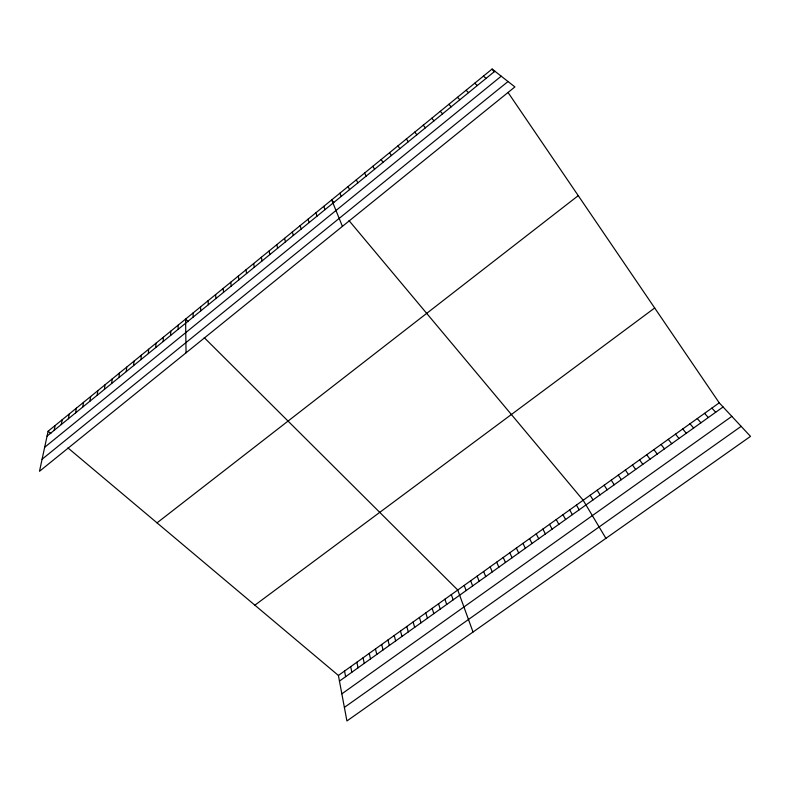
<?xml version="1.0" encoding="UTF-8"?>
<svg xmlns="http://www.w3.org/2000/svg" width="790" height="790" viewBox="0 0 790 790"><rect width="100%" height="100%" fill="white"/><g stroke="black" fill="none" stroke-linecap="round" stroke-linejoin="round"><path stroke-width="1.19" d="M178.145 329.321L178.145 325.154M170.66 335.414L170.729 331.207M163.204 341.487L163.333 337.241M155.768 347.551L155.956 343.255M148.362 353.584L148.609 349.249M140.976 359.608L141.282 355.224M133.609 365.602L133.984 361.178M126.272 371.586L126.696 367.123M118.954 377.541L119.448 373.038M111.666 383.486L112.21 378.943M104.398 389.411L105.001 384.829M97.15 395.316L97.812 390.685M89.922 401.202L90.643 396.531M82.723 407.067L83.503 402.367M75.544 412.923L76.373 408.173M68.394 418.749L69.283 413.96M61.255 424.566L62.203 419.737M54.145 430.353L55.142 425.494M48.111 431.231L39.5 471.275L514.902 86.93L492.101 69.036L48.111 431.231L50.837 433.522M47.054 436.129L494.876 71.219M44.655 447.298L501.216 76.195M42.087 459.237L508.019 81.528M157.022 522.862L578.25 195.644M254.874 605.18L654.693 307.981M338.406 675.46L719.236 402.841L750.5 436.376L346.919 720.964L338.406 675.46L67.93 447.9M339.453 681.089L723.087 406.969M341.843 693.847L731.836 416.36M344.381 707.396L741.158 426.343M483.391 76.146L486.087 78.388M474.711 83.227L477.328 85.517M466.07 90.277L468.598 92.637M457.45 97.308L459.899 99.728M188.158 321.639L185.591 319.081L186.045 352.794M204.264 337.676L457.756 590.021L473.032 632.03M448.858 104.32L451.228 106.788M711.889 408.094L715.691 412.262M440.297 111.301L442.598 113.829M704.571 413.338L708.314 417.535M697.264 418.562L700.947 422.788M431.775 118.253L433.987 120.84M689.986 423.776L693.61 428.032M333.805 202.438L331.682 199.9L342.425 226.375M349.032 220.627L583.168 500.238L605.91 538.326M682.728 428.98L686.293 433.266M675.49 434.154L678.995 438.48M423.272 125.185L425.405 127.832M668.261 439.329L671.717 443.674M661.062 444.484L664.469 448.858M414.799 132.098L416.863 134.794M653.883 449.619L657.231 454.033M646.724 454.744L650.012 459.188M639.584 459.859L642.823 464.332M406.366 138.981L408.341 141.736M632.464 464.954L635.644 469.457M625.364 470.04L628.494 474.563M492.101 69.036L494.026 71.87M508.019 92.44L719.236 402.841M397.953 145.844L399.859 148.648M618.284 475.106L621.355 479.668M611.223 480.162L614.245 484.754M604.182 485.198L607.145 489.82M389.569 152.687L391.396 155.541M597.161 490.225L600.074 494.876M590.15 495.241L593.014 499.912M381.215 159.501L382.962 162.414M576.414 505.077L579.169 509.807M569.669 509.906L572.375 514.665M372.89 166.295L374.569 169.258M562.944 514.715L565.601 519.504M556.239 519.524L558.846 524.333M364.595 173.059L366.195 176.081M549.554 524.303L552.111 529.142M542.878 529.083L545.386 533.941M536.232 533.843L538.691 538.731M356.32 179.804L357.85 182.875M529.596 538.592L532.006 543.51M522.98 543.332L525.34 548.27M348.084 186.529L349.536 189.649M516.374 548.053L518.694 553.02M509.797 552.763L512.058 557.76M503.23 557.463L505.442 562.49M339.868 193.224L341.25 196.404M496.683 562.154L498.855 567.2M490.156 566.825L492.269 571.901M483.638 571.496L485.712 576.582M477.14 576.147L479.165 581.262M470.662 580.778L472.647 585.923M323.772 206.358L325.006 209.636M464.204 585.41L466.13 590.574M451.327 594.623L453.164 599.837M315.882 212.796L317.047 216.124M444.908 599.215L446.706 604.459M438.519 603.797L440.267 609.06M308.011 219.215L309.117 222.592M432.14 608.359L433.848 613.642M425.78 612.912L427.439 618.224M419.431 617.454L421.05 622.796M300.17 225.604L301.207 229.041M413.101 621.987L414.671 627.349M406.791 626.51L408.312 631.891M292.359 231.983L293.327 235.46M400.49 631.013L401.972 636.424M394.21 635.506L395.652 640.937M387.949 639.999L389.342 645.45M284.568 238.333L285.466 241.858M381.698 644.472L383.051 649.943M375.467 648.926L376.771 654.426M276.806 244.673L277.636 248.238M369.246 653.379L370.51 658.899M363.045 657.813L364.269 663.363M356.863 662.247L358.038 667.807M269.074 250.983L269.834 254.597M350.691 666.661L351.836 672.25M344.539 671.065L345.635 676.675M261.362 257.273L262.053 260.937M253.669 263.544L254.301 267.257M246.006 269.795L246.579 273.557M238.373 276.026L238.866 279.828M230.759 282.237L231.194 286.089M223.165 288.429L223.54 292.32M215.601 294.591L215.917 298.541M208.066 300.743L208.313 304.733M200.551 306.875L200.729 310.914M193.056 312.988L193.175 317.067"/></g></svg>
